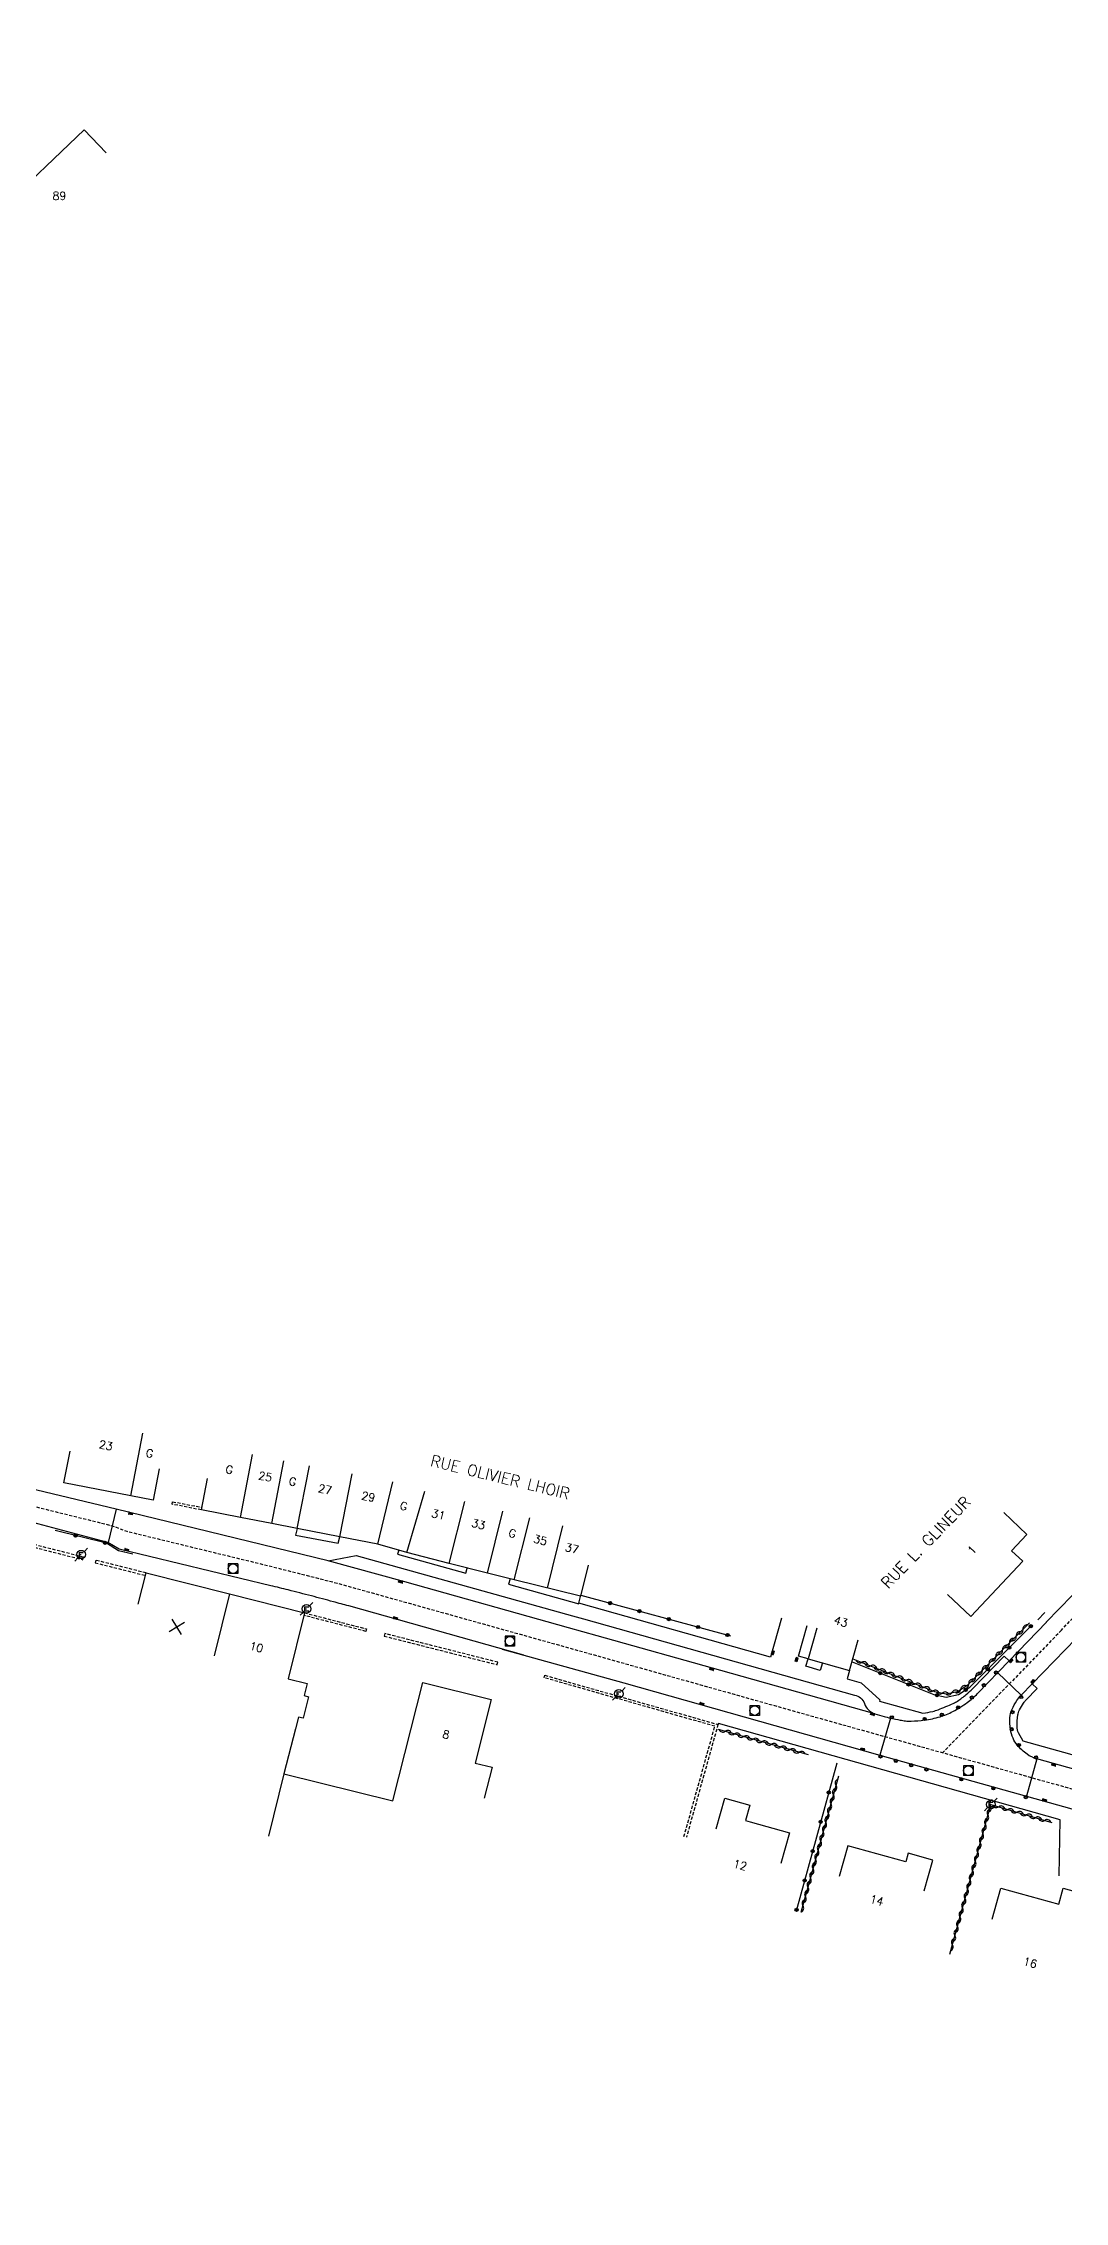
# Model space of a CAD drawing. Header units: millimetres. Extents: x 110000 to 111000, y 128000 to 129001.
# Drawn here: x 110620.3 to 110779.8, y 128444.7 to 128781.9 of the extents above; entities that cross this region are included whole.
import ezdxf
from ezdxf.enums import TextEntityAlignment as Align

# ---------------------------------------------------------------- set-up
doc = ezdxf.new("R2010")
doc.units = ezdxf.units.MM
doc.linetypes.add('DASHED', pattern=[0.75, 0.5, -0.25])
doc.layers.get('0').update_dxf_attribs({"linetype": 'CONTINUOUS'})
for name, color, linetype in [('W0001', 6, 'DASHED'), ('W0008', 7, 'CONTINUOUS'), ('W0100', 7, 'CONTINUOUS'), ('W0112', 1, 'DASHED'), ('W0310', 3, 'CONTINUOUS'), ('W0322', 7, 'CONTINUOUS'), ('W0400', 7, 'CONTINUOUS'), ('W0420', 7, 'CONTINUOUS'), ('W0471', 7, 'CONTINUOUS'), ('W0989', 7, 'CONTINUOUS'), ('W0991', 7, 'CONTINUOUS'), ('W1102', 7, 'CONTINUOUS')]:
    doc.layers.add(name, color=color, linetype=linetype)
doc.styles.get("Standard").update_dxf_attribs({"font": 'romans.shx', "width": 0.85})

# ---------------------------------------------------------------- blocks, each defined once
blk = doc.blocks.new('T400')
for p, q in [((-0.15, 0.3), (0.15, 0.3)), ((-0.15, -0.25), (-0.15, 0.3)), ((-0.15, 0.15), (0.15, 0.15)), ((-0.15, 0), (0.15, 0)), ((0.15, 0.3), (0.15, -0.25)), ((-0.15, -0.15), (0.15, -0.15)), ((-0.15, -0.25), (-0.15, -0.3)), ((-0.15, -0.3), (0.15, -0.3)), ((0.15, -0.3), (0.15, -0.25))]:
    blk.add_line(p, q)
blk = doc.blocks.new('t322o')
at = {"color": 0, "linetype": 'Continuous'}
for radius in [0.25, 0.15]:
    blk.add_circle((0, 0), radius, dxfattribs=at)
blk = doc.blocks.new('T420')
for p, q in [((0.75, 0.75), (-0.75, 0.75)), ((-0.75, 0.75), (-0.75, -0.75)), ((0.75, 0.75), (0.75, -0.75)), ((0.75, -0.75), (-0.75, -0.75))]:
    blk.add_line(p, q)
blk.add_ellipse((0, 0), major_axis=(-0.53, 0.53), ratio=1, start_param=3.926991, end_param=10.210176)
blk = doc.blocks.new('T471')
for p, q in [((-0.333334, 0.333334), (-0.333334, -0.333334)), ((-0.333334, 0.333334), (0.333334, 0.333334)), ((-0.333334, 0), (0, 0)), ((0.500001, 0.500001), (1.000002, 1.000002)), ((-0.500001, -0.500001), (-1.000002, -1.000002)), ((-0.333334, -0.333334), (0.333334, -0.333334))]:
    blk.add_line(p, q)
blk.add_ellipse((0, 0), major_axis=(0.471405, 0.471405), ratio=1, start_param=5.4977871438, end_param=11.780972451)
blk = doc.blocks.new('t991o')
at = {"color": 0, "linetype": 'Continuous'}
for p, q in [((-1, 1), (1, -1)), ((-1, -1), (1, 1))]:
    blk.add_line(p, q, dxfattribs=at)
blk = doc.blocks.new('t310o')
at = {"color": 0, "linetype": 'Continuous'}
for centre, start, end in [((-0.5, 0.38), 216.8699, 323.1304), ((0.5, -0.37), 36.8699, 143.1303)]:
    blk.add_arc(centre, 0.625, start, end, dxfattribs=at)

msp = doc.modelspace()

# ---------------------------------------------------------------- linework, layer by layer
at = {"layer": 'W0001', "flags": 128}
for points in [[(111000, 128869.29), (110991.11, 128854.59), (110983.12, 128841.19), (110977.42, 128830.99), (110973.74, 128823.96), (110971.65, 128817.45), (110970.68, 128814.36), (110970.21, 128810.91), (110969.9, 128806.09), (110970.57, 128800.5), (110973.01, 128791.69), (110975.4, 128784.81), (110980.78, 128769.51), (110985.8, 128752.44), (110986.54, 128745.43), (110986.54, 128742.27), (110986.03, 128740.1), (110984.5, 128735.31), (110981.81, 128730.83), (110977.96, 128726.88), (110967.6, 128717.5), (110961.02, 128712.18), (110951.61, 128704.9), (110932.34, 128689.14), (110916.52, 128675.12), (110905.91, 128664.96), (110896.39, 128655.58), (110877.54, 128636.4), (110861.76, 128620.25), (110850.18, 128608.34), (110834.89, 128592.23), (110811.74, 128567.8), (110790.45, 128545.58), (110779.2, 128533.99)], [(110466.92, 128590.18), (110491.08, 128583.68), (110506.48, 128579.84), (110508.92, 128579.76), (110539.99, 128572.31), (110570.69, 128564.94), (110610.12, 128555.46), (110631.01, 128550.3), (110633.32, 128549.42), (110655.53, 128544.02), (110666.17, 128541.32), (110705.86, 128530.23), (110745.88, 128518.98), (110777.82, 128510.04), (110825.66, 128496.67), (110870.52, 128484.09), (110933.44, 128466.44), (110972.14, 128455.58), (111000, 128447.78)], [(110779.25, 128533.96), (110760.71, 128514.83)]]:
    msp.add_lwpolyline(points, dxfattribs=at)
at = {"layer": 'W0008'}
for points in [[(110750.12, 128520.9), (110726.08, 128527.66), (110706.76, 128533.09), (110702.27, 128534.32), (110676.74, 128541.53), (110664.75, 128544.8), (110631.63, 128552.9), (110619.27, 128555.84), (110601.18, 128560.19), (110559.76, 128570.15), (110511.32, 128581.75), (110496.67, 128585.3), (110485.1, 128588.35), (110477.93, 128590.26)], [(110675.78, 128546.46), (110675.6, 128545.86), (110686.24, 128542.88), (110686.44, 128543.67)], [(110693.15, 128541.99), (110692.94, 128541.14), (110703.89, 128538.09)], [(110735.54, 128535.84), (110733.84, 128529.76), (110703.91, 128538.2), (110704.2, 128539.45)], [(110741.94, 128528.86), (110741.61, 128527.67), (110739.35, 128528.34), (110739.7, 128529.48), (110738.21, 128529.93), (110739.55, 128534.71)], [(110691.94, 128531), (110710.91, 128525.72), (110750.9, 128514.45), (110773.83, 128508.01), (110820.17, 128495.07), (110844.82, 128488.2), (110912.34, 128469.23), (110965.45, 128454.35), (110988.8, 128447.78), (111000, 128444.65)]]:
    msp.add_lwpolyline(points, dxfattribs=at)
for points in [[(110695.31, 128530.06), (110667.97, 128537.75, 0.002691), (110665.57, 128538.41, 0.00188), (110662.13, 128539.32, 0.002014), (110658.53, 128540.25, 0.002666), (110655.79, 128540.92), (110632.13, 128546.64), (110630.37, 128547.69), (110617.84, 128551.03), (110561.63, 128564.53), (110508.14, 128577.38), (110506.83, 128576.7)], [(110664.75, 128544.8), (110669.11, 128545.66), (110702.93, 128536.22), (110704.61, 128535.75), (110746.95, 128523.84, -0.274461), (110748.49, 128522.5, 0.24249), (110750.12, 128520.9, 0.009158), (110751.56, 128520.48, 0.01321), (110752.57, 128520.24, 0.00615), (110754.09, 128519.93, 0.011755), (110754.9, 128519.8, 0.047015), (110755.77, 128519.76, 0.019312), (110757.89, 128519.94, 0.042037), (110760.3, 128520.45, 0.048126), (110762.3, 128521.27, 0.035683), (110764.54, 128522.67, 0.043649), (110766.17, 128524.08), (110771.1, 128529.19), (110776.95, 128535.22)], [(111000, 128450.89), (110967.81, 128459.91), (110914.02, 128475), (110848.65, 128493.33), (110826.42, 128499.58), (110775.42, 128513.86, -0.086156), (110773.89, 128514.59, -0.069531), (110772.36, 128516.02, -0.067595), (110771.72, 128517.09, -0.058929), (110771.31, 128518.46, -0.061484), (110771.22, 128520.3, -0.088017), (110771.54, 128521.55, -0.033464), (110772.32, 128522.99, -0.052305), (110772.96, 128523.82), (110781.54, 128532.69)], [(110849.22, 128495.37), (110827.44, 128501.5), (110773.27, 128516.65), (110772.54, 128517.92, -0.093563), (110772.33, 128518.93, -0.041071), (110772.44, 128520.72, -0.088307), (110772.71, 128521.51, -0.021591), (110773.35, 128522.58, -0.045834), (110773.72, 128523.04), (110775.48, 128524.86), (110774.68, 128525.61)]]:
    msp.add_lwpolyline(points, format="xyb", dxfattribs=at)
at = {"layer": 'W0008', "flags": 128}
for points in [[(110776.9, 128535.24), (110782.96, 128541.49), (110798.35, 128557.33), (110810.3, 128569.72)], [(110631.63, 128552.9), (110630.39, 128547.69)], [(110659.89, 128549.85), (110659.66, 128548.82), (110666.33, 128547.57), (110666.6, 128548.56)], [(110769.29, 128527.35), (110772.97, 128523.8)], [(110778.91, 128495.58), (110779.06, 128504.35), (110725.69, 128519.37), (110725.63, 128519.24)], [(110752.57, 128520.24), (110750.88, 128514.45)], [(110775.42, 128513.86), (110773.81, 128508.02)]]:
    msp.add_lwpolyline(points, dxfattribs=at)
msp.add_lwpolyline([(110746.19, 128527.66), (110745.78, 128526.38), (110748.01, 128525.72), (110750.88, 128523.1), (110750.87, 128522.88), (110757.64, 128520.99, 0.020101), (110759.16, 128521.28, 0.035115), (110760.01, 128521.54, 0.012538), (110762.38, 128522.54, 0.042697), (110763.04, 128522.9, 0.02352), (110764.39, 128523.91, 0.028384), (110765.42, 128524.85), (110770.33, 128529.9), (110771.1, 128529.19)], format="xyb", dxfattribs=at)
at = {"layer": 'W0100'}
for points in [[(110638.36, 128559.19), (110637.43, 128554.28), (110633.93, 128554.95), (110623.47, 128557.01), (110624.44, 128561.92)], [(110705.36, 128544.11), (110704.15, 128539.26), (110693.82, 128541.83), (110689.61, 128542.88), (110683.66, 128544.37), (110677.03, 128546.09), (110672.49, 128547.43), (110666.6, 128548.56), (110659.89, 128549.85), (110655.96, 128550.64), (110651.04, 128551.59), (110644.95, 128552.76), (110645.89, 128557.67)], [(110770.25, 128552.37), (110773.88, 128548.93), (110771.48, 128546.39), (110773.23, 128544.73), (110765.1, 128536.13), (110761.47, 128539.56)], [(110635.1, 128538.06), (110636.32, 128542.91), (110649.36, 128539.63), (110661.05, 128536.68), (110658.51, 128526.36), (110661.48, 128525.63), (110661.01, 128523.75), (110661.7, 128523.58), (110660.86, 128520.2), (110660.14, 128520.39), (110659.67, 128518.58), (110657.82, 128511.52), (110674.85, 128507.32), (110679.56, 128525.81), (110690.2, 128523.13), (110687.71, 128513.21), (110690.34, 128512.55), (110689.12, 128507.7)], [(110741.05, 128534.3), (110739.7, 128529.48), (110746.19, 128527.66), (110747.54, 128532.48)], [(110725.33, 128502.91), (110726.68, 128507.73), (110730.6, 128506.63), (110729.92, 128504.22), (110730.65, 128504.02), (110736.78, 128502.31), (110735.43, 128497.49)], [(110757.83, 128493.23), (110759.17, 128498.04), (110755.32, 128499.12), (110754.94, 128497.76), (110745.88, 128500.29), (110744.53, 128495.48)], [(110768.46, 128488.83), (110769.79, 128493.65), (110778.85, 128491.16), (110779.54, 128493.66), (110784.96, 128492.17), (110783.64, 128487.35)]]:
    msp.add_lwpolyline(points, dxfattribs=at)
at = {"layer": 'W0112'}
for points in [[(110626.44, 128544.98), (110626.54, 128545.37), (110615.7, 128548.15), (110615.4, 128546.97), (110613.17, 128547.53), (110597.41, 128551.54), (110596.87, 128549.53), (110593.13, 128550.53), (110581.05, 128553.79), (110580.94, 128553.4), (110593.02, 128550.15), (110597.15, 128549.04), (110597.69, 128551.06), (110613.08, 128547.15), (110615.69, 128546.48), (110615.99, 128547.67)], [(110691.15, 128528.58), (110691.25, 128528.96), (110673.58, 128533.44), (110673.48, 128533.05)]]:
    msp.add_lwpolyline(points, close=True, dxfattribs=at)
for points in [[(110644.95, 128552.76), (110640.39, 128553.65), (110640.47, 128554.04), (110645.02, 128553.16)], [(110636.32, 128542.91), (110628.47, 128544.9), (110628.37, 128544.51), (110636.22, 128542.52)], [(110661.05, 128536.68), (110670.73, 128534.17), (110670.63, 128533.78), (110660.95, 128536.29)], [(110720.32, 128501.72), (110725.14, 128518.96), (110698.48, 128526.54), (110698.58, 128526.92), (110725.63, 128519.24), (110720.7, 128501.61)]]:
    msp.add_lwpolyline(points, dxfattribs=at)
at = {"layer": 'W0310', "flags": 128}
for points in [[(110746.71, 128529.51), (110759.46, 128524.4), (110761.27, 128524.04), (110763.01, 128524.41), (110764.65, 128525.44), (110774.3, 128535.12)], [(110739.75, 128514.5), (110725.73, 128518.47)], [(110744.44, 128511.16), (110738.59, 128489.87)], [(110761.83, 128483.37), (110768.24, 128506.74), (110777.76, 128503.92)]]:
    msp.add_lwpolyline(points, dxfattribs=at)
at = {"layer": 'W0322', "flags": 128}
for points in [[(110634.25, 128545.83), (110631.99, 128546.37), (110630.13, 128547.57), (110622.11, 128549.53)], [(110704.2, 128539.45), (110727.56, 128533.09)], [(110746.57, 128529.02), (110759.31, 128523.92), (110761.27, 128523.52), (110763.21, 128523.94), (110764.96, 128525.05), (110774.65, 128534.77)], [(110775.6, 128535.61), (110776.66, 128536.72)], [(110744.19, 128513.19), (110737.84, 128490.08)]]:
    msp.add_lwpolyline(points, dxfattribs=at)
at = {"layer": 'W1102'}
msp.add_lwpolyline([(110617.01, 128752.3), (110613.56, 128755.92), (110626.66, 128768.42), (110630.11, 128764.8), (110630.11, 128764.8)], dxfattribs=at)
at = {"layer": 'W1102', "flags": 128}
for points in [[(110633.93, 128554.95), (110635.79, 128564.77)], [(110651.04, 128551.59), (110652.93, 128561.4)], [(110655.96, 128550.64), (110657.85, 128560.45)], [(110659.89, 128549.85), (110661.84, 128559.66)], [(110666.6, 128548.56), (110668.49, 128558.38)], [(110672.49, 128547.43), (110674.85, 128557.15)], [(110677.03, 128546.09), (110679.85, 128555.68)], [(110683.66, 128544.37), (110686.09, 128554.06)], [(110689.61, 128542.88), (110692.02, 128552.58)], [(110693.82, 128541.83), (110696.23, 128551.53)], [(110698.99, 128540.54), (110701.4, 128550.25)], [(110649.36, 128539.63), (110646.93, 128529.94)], [(110657.82, 128511.52), (110655.43, 128501.81)]]:
    msp.add_lwpolyline(points, dxfattribs=at)

# ---------------------------------------------------------------- block references
at = {"layer": 'W0310'}
for p, rotation in [((110773.26, 128534.08), 45.08693852722918), ((110770.08, 128530.9), 45.08693852722918), ((110771.14, 128531.96), 45.08693852722918), ((110772.2, 128533.02), 45.08693852722918), ((110748.1, 128528.95), 338.1890469394859), ((110749.49, 128528.39), 338.1890469394859), ((110750.89, 128527.83), 338.1890469394859), ((110752.28, 128527.28), 338.1890469394859), ((110766.91, 128527.71), 45.08693852722918), ((110767.97, 128528.77), 45.08693852722918), ((110769.02, 128529.84), 45.08693852722918), ((110753.67, 128526.72), 338.1890469394859), ((110755.06, 128526.16), 338.1890469394859), ((110756.46, 128525.6), 338.1890469394859), ((110757.85, 128525.05), 338.1890469394859), ((110759.24, 128524.49), 338.1890469394859), ((110760.7, 128524.15), 348.5397683351587), ((110762.17, 128524.23), 12.05100114659658), ((110763.55, 128524.75), 32.42593586335924), ((110764.79, 128525.59), 45.08693852722918), ((110765.85, 128526.65), 45.08693852722918), ((110726.76, 128518.18), 164.1670720504559), ((110728.2, 128517.77), 164.1670720504559), ((110729.65, 128517.36), 164.1670720504559), ((110731.09, 128516.95), 164.1670720504559), ((110732.53, 128516.55), 164.1670720504559), ((110733.97, 128516.14), 164.1670720504559), ((110735.42, 128515.73), 164.1670720504559), ((110736.86, 128515.32), 164.1670720504559), ((110738.3, 128514.91), 164.1670720504559), ((110744.04, 128509.71), 254.651562407611), ((110743.25, 128506.82), 254.651562407611), ((110743.64, 128508.26), 254.651562407611), ((110768.18, 128506.51), 74.65156240757557), ((110742.45, 128503.93), 254.651562407611), ((110742.85, 128505.37), 254.651562407611), ((110767.39, 128503.62), 74.65156240757557), ((110767.78, 128505.07), 74.65156240757557), ((110769.46, 128506.38), 343.4799926769226), ((110770.89, 128505.95), 343.4799926769226), ((110772.33, 128505.53), 343.4799926769226), ((110773.77, 128505.1), 343.4799926769226), ((110775.21, 128504.67), 343.4799926769226), ((110776.65, 128504.25), 343.4799926769226), ((110741.26, 128499.59), 254.651562407611), ((110741.66, 128501.03), 254.651562407611), ((110742.05, 128502.48), 254.651562407611), ((110766.59, 128500.73), 74.65156240757557), ((110766.99, 128502.17), 74.65156240757557), ((110740.47, 128496.69), 254.651562407611), ((110740.86, 128498.14), 254.651562407611), ((110765.4, 128496.39), 74.65156240757557), ((110765.8, 128497.83), 74.65156240757557), ((110766.19, 128499.28), 74.65156240757557), ((110739.67, 128493.8), 254.651562407611), ((110740.07, 128495.25), 254.651562407611), ((110764.61, 128493.49), 74.65156240757557), ((110765, 128494.94), 74.65156240757557), ((110738.88, 128490.91), 254.651562407611), ((110739.28, 128492.35), 254.651562407611), ((110763.81, 128490.6), 74.65156240757557), ((110764.21, 128492.05), 74.65156240757557), ((110762.62, 128486.26), 74.65156240757557), ((110763.02, 128487.71), 74.65156240757557), ((110763.42, 128489.15), 74.65156240757557), ((110762.22, 128484.82), 74.65156240757557)]:
    msp.add_blockref('t310o', p, dxfattribs=dict(at, rotation=rotation))
at = {"layer": 'W0322'}
for p, rotation in [((110625.31, 128548.75), 166.2665668168921), ((110629.92, 128547.62), 166.2665668168921), ((110708.78, 128538.2), 344.7519880448989), ((110713.37, 128536.95), 344.7519880448989), ((110717.95, 128535.7), 344.7519880448989), ((110722.53, 128534.46), 344.7519880448989), ((110774.47, 128534.59), 45.08693852724272), ((110727.12, 128533.21), 344.7519880448989), ((110771.12, 128531.23), 45.08693852724272), ((110750.98, 128527.26), 338.189046939536), ((110767.76, 128527.86), 45.08693852724272), ((110769.06, 128527.35), 164.7987053844088), ((110755.39, 128525.49), 338.189046939536), ((110764.3, 128524.63), 32.42593586316532), ((110767.15, 128525.37), 164.7987053844008), ((110759.83, 128523.82), 348.5397683349016), ((110760.6, 128520.75), 164.7987053843986), ((110763.14, 128521.91), 164.7987053844066), ((110765.28, 128523.44), 164.7987053844088), ((110771.62, 128521.16), 164.7987053844008), ((110772.97, 128523.52), 164.7987053844008), ((110752.78, 128520.36), 164.7987053844008), ((110757.9, 128520.09), 164.7987053844088), ((110771.49, 128518.49), 164.7987053843986), ((110751.01, 128514.23), 164.7987053844008), ((110772.63, 128516.03), 164.7987053844008), ((110775.3, 128514.09), 164.7987053844088), ((110753.4, 128513.55), 164.7987053844008), ((110755.81, 128512.87), 164.7987053844088), ((110758.18, 128512.2), 164.7987053844088), ((110763.63, 128510.67), 164.7987053844088), ((110742.93, 128508.61), 254.651562407608), ((110768.63, 128509.26), 164.7987053844008), ((110773.69, 128507.88), 164.7987053843986), ((110741.67, 128504.02), 254.651562407608), ((110740.41, 128499.44), 254.651562407608), ((110739.16, 128494.86), 254.651562407608), ((110737.9, 128490.28), 254.651562407608)]:
    msp.add_blockref('t322o', p, dxfattribs=dict(at, rotation=rotation))
at = {"layer": 'W0400'}
for p, rotation in [((110633.89, 128552.19), 256.2662955066293), ((110633.26, 128546.52), 256.4135374467412), ((110676.09, 128541.55), 74.71601535045326), ((110675.24, 128535.86), 254.2931622769975), ((110724.66, 128527.9), 74.31612834525647), ((110734.19, 128530.45), 344.3537946947437), ((110737.9, 128529.37), 164.3537946947333), ((110771.35, 128529.23), 315.9036710152341), ((110774.81, 128525.94), 315.9565166303543), ((110723.08, 128522.45), 254.27141652476), ((110749.79, 128520.84), 74.28962172266475), ((110748.22, 128515.36), 74.27141652476801), ((110778.07, 128512.96), 74.35783701304007), ((110776.6, 128507.39), 254.4024497730061)]:
    msp.add_blockref('T400', p, dxfattribs=dict(at, rotation=rotation))
at = {"layer": 'W0420'}
for p in [(110649.91, 128543.59), (110693.12, 128532.26), (110693.12, 128532.23), (110772.92, 128529.73), (110731.36, 128521.41), (110764.73, 128512.02)]:
    msp.add_blockref('T420', p, dxfattribs=at)
at = {"layer": 'W0471'}
for p in [(110626.18, 128545.78), (110661.38, 128537.31), (110710.14, 128524.01), (110768.24, 128506.74)]:
    msp.add_blockref('T471', p, dxfattribs=at)
at = {"layer": 'W0991', "rotation": 75.89781755167643}
msp.add_blockref('t991o', (110641.13, 128534.49), dxfattribs=at)

# ---------------------------------------------------------------- texts
at = {"layer": 'W0989'}
for s, rotation, p in [('RUE OLIVIER LHOIR', 346.3447, (110691.63, 128557.89)), ('RUE L. GLINEUR', 45.9027, (110758.1, 128547.7))]:
    msp.add_text(s, height=1.75, rotation=rotation, dxfattribs=at).set_placement(p, align=Align.MIDDLE)
at = {"layer": 'W0991'}
msp.add_text('89', height=1.25, dxfattribs=at).set_placement((110622.78, 128758.09), align=Align.MIDDLE)
for s, rotation, p in [('23', 349.0054, (110630.04, 128562.85)), ('G', 349.0054, (110636.87, 128561.59)), ('G', 349.0631, (110649.32, 128559.05)), ('25', 349.0631, (110654.94, 128557.98)), ('G', 349.0631, (110659.2, 128557.18)), ('27', 349.0631, (110664.27, 128555.98)), ('29', 349.0888, (110671.03, 128554.83)), ('G', 346.0498, (110676.55, 128553.37)), ('31', 346.0498, (110681.97, 128552.04)), ('33', 346.0498, (110688.22, 128550.54)), ('G', 346.0498, (110693.52, 128549.1)), ('35', 346.0498, (110697.88, 128548.05)), ('37', 346.0498, (110702.83, 128546.74)), ('1', 46.6222, (110765.28, 128546.51)), ('43', 344.3538, (110744.83, 128535.31)), ('10', 345.9045, (110653.55, 128531.32)), ('8', 345.9045, (110683.17, 128517.68)), ('12', 344.6516, (110729.08, 128497.28)), ('14', 344.6516, (110750.42, 128491.76)), ('16', 344.6516, (110774.39, 128482.02))]:
    msp.add_text(s, height=1.25, rotation=rotation, dxfattribs=at).set_placement(p, align=Align.MIDDLE)

doc.saveas('drawing.dxf')
